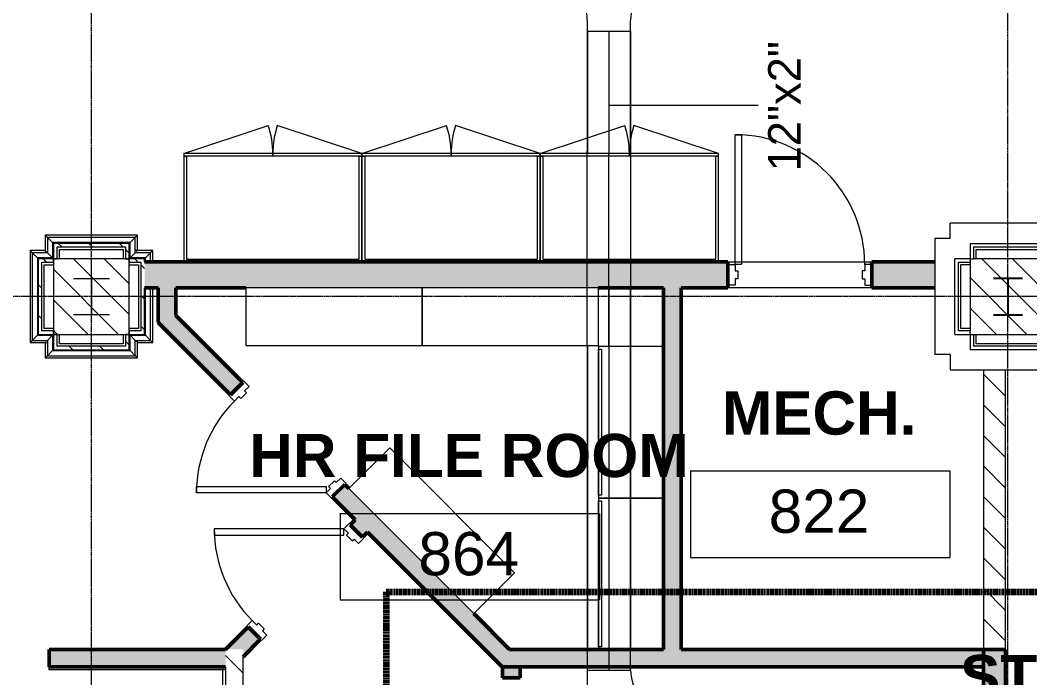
# Model space of a CAD drawing. Header units: inches. Extents: x -956 to 1409, y -1111 to 895.
# Drawn here: x -364.6 to -84.3, y -335 to -152.6 of the extents above; entities that cross this region are included whole.
import ezdxf

# ---------------------------------------------------------------- set-up
doc = ezdxf.new("R2010")
doc.units = ezdxf.units.IN
doc.header["$MEASUREMENT"] = 0
doc.linetypes.add('Double Dash 3_8_', pattern=[1, 0.375, -0.125, 0.125, -0.125, 0.125, -0.125])
doc.linetypes.add('Grid Line 1_4_', pattern=[0.4375, 0.25, -0.0625, 0.0625, -0.0625])
for name, color, linetype, lineweight in [('A-AREA-IDEN', 2, 'Continuous', 9), ('A-DETL', 90, 'Continuous', 13), ('A-DETL-THIN', 151, 'Continuous', 13), ('A-DOOR', 31, 'Continuous', 13), ('A-DOOR-FRAM', 31, 'Continuous', 20), ('A-GENM', 13, 'Continuous', 9), ('A-WALL', 113, 'Continuous', 13), ('A-WALL-PATT', 111, 'Continuous', 13), ('E-CABL-TRAY', 211, 'Continuous', 9), ('E-CABL-TRAY-CNTR', 211, 'Continuous', 9), ('E-CABL-TRAY-IDEN', 211, 'Continuous', 9), ('I-FURN', 30, 'Continuous', 9), ('I-WALL', 2, 'Continuous', 13), ('Q-CASE', 31, 'Continuous', 9), ('S-COLS', 52, 'Continuous', 13), ('S-COLS-SYMB', 171, 'Continuous', 20), ('S-GRID', 1, 'Continuous', 9)]:
    doc.layers.add(name, color=color, linetype=linetype, lineweight=lineweight)
doc.styles.add('Arial_1', font='arial.ttf', dxfattribs={"height": 9})
doc.styles.add('Arial_3', font='arial.ttf', dxfattribs={"height": 12})
doc.styles.add('Arial_B', font='arialbd.ttf', dxfattribs={"height": 12})
pattern_1 = [(135, (0, 0), (-4.24264, -4.24264), [])]

# ---------------------------------------------------------------- blocks, each defined once
blk = doc.blocks.new('Decorative-Column - 8th - Standard-V6-8TH FLOOR TELECOM UNDERFLOOR ROUTING PLAN')
at = {"layer": 'A-GENM'}
h = blk.add_hatch(dxfattribs=at)
h.set_pattern_fill('FP_15', color=53, style=0, pattern_type=2)
h.set_pattern_definition([(135, (90.32, 229.744), (-4.24264, -4.24264), [])])
h.paths.add_polyline_path([(3.74, -10), (10.5, -10), (10.5, 11), (-10.5, 11), (-10.5, -10), (-7.31, -10)], flags=0)
at = {"layer": 'A-GENM', "color": 53}
for p, q in [((-16.07, 16.57), (-16.07, 20.82)), ((16.07, 20.82), (-16.07, 20.82)), ((16.07, 16.57), (16.07, 20.82)), ((-20.32, 16.57), (-20.32, -15.57)), ((-16.07, 16.57), (-20.32, 16.57)), ((-10.5, 15.25), (-10.5, 11)), ((-10.5, 15.25), (10.5, 15.25)), ((-9.5, 14.25), (9.5, 14.25)), ((-9.5, 11), (-9.5, 14.25)), ((9.5, 14.25), (9.5, 11)), ((10.5, 11), (10.5, 15.25)), ((16.07, 16.57), (20.32, 16.57)), ((20.32, -15.57), (20.32, 16.57)), ((-8.84, 11), (-8.84, 13.59)), ((-8.84, 13.59), (8.84, 13.59)), ((8.84, 13.59), (8.84, 11)), ((-14.75, -10), (-14.75, 11)), ((-10.5, 11), (-14.75, 11)), ((-13.75, 10), (-10.5, 10)), ((-13.75, -9), (-13.75, 10)), ((-13.09, -8.34), (-13.09, 9.34)), ((-13.09, 9.34), (-10.5, 9.34)), ((-10.5, 11), (-10.5, 10)), ((-10.5, 11), (-9.5, 11)), ((10.5, 11), (9.5, 11)), ((10.5, 11), (10.5, 10)), ((14.75, 11), (10.5, 11)), ((10.5, 10), (13.75, 10)), ((13.75, 10), (13.75, -9)), ((14.75, 11), (14.75, -10)), ((13.09, 1.79), (13.09, -8.34)), ((-10.5, -8.34), (-13.09, -8.34)), ((13.09, -8.34), (10.5, -8.34)), ((-14.75, -10), (-10.5, -10)), ((-10.5, -9), (-13.75, -9)), ((-10.5, -10), (-10.5, -9)), ((-10.5, -10), (-10.5, -14.25)), ((-10.5, -10), (-9.5, -10)), ((-9.5, -13.25), (-9.5, -10)), ((-8.84, -12.59), (-8.84, -10)), ((8.84, -10), (8.84, -12.59)), ((10.5, -10), (9.5, -10)), ((9.5, -10), (9.5, -13.25)), ((10.5, -10), (10.5, -9)), ((13.75, -9), (10.5, -9)), ((10.5, -10), (14.75, -10)), ((10.5, -14.25), (10.5, -10)), ((9.5, -13.25), (-9.5, -13.25)), ((8.84, -12.59), (-8.84, -12.59)), ((-16.07, -15.57), (-20.32, -15.57)), ((-16.07, -15.57), (-16.07, -19.82)), ((10.5, -14.25), (-10.5, -14.25)), ((16.07, -15.57), (20.32, -15.57)), ((16.07, -15.57), (16.07, -19.82)), ((-16.07, -19.82), (16.07, -19.82))]:
    blk.add_line(p, q, dxfattribs=at)
at = {"layer": 'S-COLS', "color": 133, "lineweight": 20}
for p, q in [((-10.5, 10), (-10.5, -9)), ((9.5, 11), (-9.5, 11)), ((10.5, -9), (10.5, 10)), ((-9.5, -10), (9.5, -10))]:
    blk.add_line(p, q, dxfattribs=at)
blk = doc.blocks.new('W-Wide Flange-Column - W10X49-1345407-8TH FLOOR TELECOM UNDERFLOOR ROUTING PLAN')
at = {"layer": 'S-COLS-SYMB', "color": 133}
for p, q in [((-5, 4.99), (5, 4.99)), ((0, 4.99), (0, -4.99)), ((-5, -4.99), (5, -4.99))]:
    blk.add_line(p, q, dxfattribs=at)
blk = doc.blocks.new('Generic Model Wood Closet - 8th Floor - 2_-6__ x 4_-1 1_2__-V99-8TH FLOOR TELECOM UNDERFLOOR ROUTING PLAN')
at = {"layer": 'Q-CASE', "color": 53}
for p, q in [((-24.75, 15), (-1.25, 22.76)), ((24.75, 15), (1.25, 22.76)), ((24.75, 15), (-24.75, 15)), ((-24.75, 15), (-24.75, -15)), ((24, 14.25), (-24, 14.25)), ((-24, 14.25), (-24, -14.25)), ((24, 14.25), (-24, 14.25)), ((-24, 14.25), (-24, -14.25)), ((24, -14.25), (24, 14.25)), ((24, -14.25), (24, 14.25)), ((24.75, -15), (24.75, 15)), ((-24.75, -15), (24.75, -15)), ((-24, -14.25), (24, -14.25)), ((-24, -14.25), (24, -14.25))]:
    blk.add_line(p, q, dxfattribs=at)
at = {"layer": 'Q-CASE', "color": 133, "lineweight": 20}
for p, q in [((0, 15), (-24.75, 15)), ((-24.75, 15), (-24.75, 14.25)), ((-24.75, 14.25), (-24, 14.25)), ((-24.75, 14.25), (-24.75, -15)), ((-24, 14.25), (-24.75, 14.25)), ((24.75, 15), (0, 15)), ((0, 15), (0, 14.25)), ((0, 14.25), (0, 15)), ((24, 14.25), (24.75, 14.25)), ((24.75, 14.25), (24, 14.25)), ((24.75, 14.25), (24.75, 15)), ((24.75, -15), (24.75, 14.25))]:
    blk.add_line(p, q, dxfattribs=at)
at = {"layer": 'Q-CASE', "color": 53}
for centre, start, end in [((-24.75, 15), 360, 18.2748), ((24.75, 15), 161.7252, 180)]:
    blk.add_arc(centre, 24.75, start, end, dxfattribs=at)
blk = doc.blocks.new('Shelving - 49_ x 16_ x 96_-2607607-8TH FLOOR TELECOM UNDERFLOOR ROUTING PLAN')
at = {"layer": 'I-FURN', "color": 53}
for p, q in [((24.5, -4), (-24.5, -4)), ((-24.5, -4), (-24.5, -20)), ((24.5, -20), (24.5, -4)), ((-24.5, -20), (24.5, -20))]:
    blk.add_line(p, q, dxfattribs=at)
blk = doc.blocks.new('Cabinet File - Lateral 4 Drawer - 42_ x 18_ x 60_-2387364-8TH FLOOR TELECOM UNDERFLOOR ROUTING PLAN')
at = {"layer": 'I-FURN', "color": 53}
for p, q in [((-28.09, -27.78), (-28.09, -45.78)), ((-28.09, -45.78), (13.91, -45.78)), ((-27.34, -45.03), (13.16, -45.03)), ((-27.34, -45.78), (-27.34, -45.03)), ((13.16, -45.78), (-27.34, -45.78)), ((13.16, -45.03), (13.16, -45.78))]:
    blk.add_line(p, q, dxfattribs=at)
blk = doc.blocks.new('Cabinet File - Lateral 4 Drawer - 42_ x 18_ x 60_-V117-8TH FLOOR TELECOM UNDERFLOOR ROUTING PLAN')
at = {"layer": 'I-FURN', "color": 53}
for p, q in [((-28.09, -27.78), (-28.09, -45.78)), ((13.91, -45.78), (13.91, -27.78)), ((-28.09, -45.78), (13.91, -45.78)), ((-27.34, -45.03), (13.16, -45.03)), ((-27.34, -45.78), (-27.34, -45.03)), ((13.16, -45.78), (-27.34, -45.78)), ((13.16, -45.03), (13.16, -45.78))]:
    blk.add_line(p, q, dxfattribs=at)
blk = doc.blocks.new('Single-HM Frame - Egress - Elec-5652693-8TH FLOOR TELECOM UNDERFLOOR ROUTING PLAN')
at = {"layer": 'A-DOOR', "color": 253}
for p, q in [((-16.76, -1.64), (-18, -2.88)), ((8.7, -27.09), (-16.76, -1.64)), ((-18, -2.88), (7.46, -28.33)), ((7.46, -28.33), (8.7, -27.09))]:
    blk.add_line(p, q, dxfattribs=at)
blk.add_arc((-18, -2.88), 36, 315.01, 0, dxfattribs=at)
at = {"layer": 'A-DOOR-FRAM', "color": 133}
for p, q in [((-18, 2.87), (-20, 2.87)), ((-18, 1.12), (-18, 2.87)), ((18, 2.87), (20, 2.87)), ((18, 1.12), (18, 2.87)), ((-17.25, 1.12), (-18, 1.12)), ((-17.25, -1.12), (-17.25, 1.12)), ((17.25, 1.12), (18, 1.12)), ((17.25, -1.12), (17.25, 1.12)), ((-18, -1.12), (-17.25, -1.12)), ((-18, -2.88), (-18, -1.12)), ((18, -1.12), (17.25, -1.12)), ((18, -2.88), (18, -1.12)), ((-20, -2.88), (-18, -2.88)), ((20, -2.88), (18, -2.88))]:
    blk.add_line(p, q, dxfattribs=at)
blk = doc.blocks.new('Single-HM Frame - Storage 36_ - 8_ H-5348646-8TH FLOOR TELECOM UNDERFLOOR ROUTING PLAN')
at = {"layer": 'A-DOOR', "color": 253}
for p, q in [((-18, 2.87), (7.46, 28.33)), ((7.46, 28.33), (8.7, 27.09)), ((8.7, 27.09), (-16.76, 1.64)), ((-16.76, 1.64), (-18, 2.87))]:
    blk.add_line(p, q, dxfattribs=at)
blk.add_arc((-18, 2.87), 36, 360, 44.99, dxfattribs=at)
at = {"layer": 'A-DOOR-FRAM', "color": 133}
for p, q in [((-20, 2.87), (-18, 2.87)), ((-18, 2.87), (-18, 1.12)), ((18, 2.87), (18, 1.12)), ((20, 2.87), (18, 2.87)), ((-18, 1.12), (-17.25, 1.12)), ((-17.25, 1.12), (-17.25, -1.12)), ((17.25, 1.12), (17.25, -1.12)), ((18, 1.12), (17.25, 1.12)), ((-18, -1.12), (-18, -2.87)), ((-17.25, -1.12), (-18, -1.12)), ((17.25, -1.12), (18, -1.12)), ((18, -1.12), (18, -2.87)), ((-18, -2.87), (-20, -2.87)), ((18, -2.87), (20, -2.87))]:
    blk.add_line(p, q, dxfattribs=at)
blk = doc.blocks.new('Single-HM Frame - Storage 36_ - 8_ H wd-5652695-8TH FLOOR TELECOM UNDERFLOOR ROUTING PLAN')
at = {"layer": 'A-DOOR', "color": 253}
for p, q in [((-18, 2.87), (-17.99, 38.87)), ((-17.99, 38.87), (-16.24, 38.87)), ((-16.24, 38.87), (-16.25, 2.87)), ((-16.25, 2.87), (-18, 2.87))]:
    blk.add_line(p, q, dxfattribs=at)
blk.add_arc((-18, 2.87), 36, 360, 89.99, dxfattribs=at)
at = {"layer": 'A-DOOR-FRAM', "color": 133}
for p, q in [((-20, 2.87), (-18, 2.87)), ((-18, 2.87), (-18, 1.12)), ((18, 2.87), (18, 1.12)), ((20, 2.87), (18, 2.87)), ((-18, 1.12), (-17.25, 1.12)), ((-17.25, 1.12), (-17.25, -1.12)), ((17.25, 1.12), (17.25, -1.12)), ((18, 1.12), (17.25, 1.12)), ((-18, -1.12), (-18, -2.87)), ((-17.25, -1.12), (-18, -1.12)), ((17.25, -1.12), (18, -1.12)), ((18, -1.12), (18, -2.87)), ((-18, -2.87), (-20, -2.87)), ((18, -2.87), (20, -2.87))]:
    blk.add_line(p, q, dxfattribs=at)
blk = doc.blocks.new('18433_1 - AEO NY - CENTRAL_rvt-1-8TH FLOOR TELECOM UNDERFLOOR ROUTING PLAN')
at = {"layer": 'A-WALL-PATT', "lineweight": 9}
h = blk.add_hatch(dxfattribs=at)
h.set_pattern_fill('FP_1', color=53, style=0, pattern_type=2)
h.set_pattern_definition(pattern_1)
h.paths.add_polyline_path([(-334.32, -239.74), (-330.07, -239.74), (-330.07, -218.74), (-334.32, -218.74), (-334.32, -219.74), (-331.07, -219.74), (-331.07, -238.74), (-334.32, -238.74)], flags=0)
at = {"layer": 'A-WALL-PATT'}
h = blk.add_hatch(color=253, dxfattribs=at)
h.paths.add_polyline_path([(-110.64, -226.83), (-110.64, -219.58), (-128.1, -219.58), (-128.1, -226.83)], flags=0)
h.paths.add_polyline_path([(-181.1, -226.83), (-168.1, -226.83), (-168.1, -219.58), (-330.07, -219.58), (-330.07, -226.83), (-185.98, -226.83)], flags=0)
for points in [[(-321.38, -241.35), (-321.38, -226.83), (-326.26, -226.83), (-326.26, -236.48)], [(-181.1, -327.15), (-181.1, -226.83), (-185.98, -226.83), (-185.98, -327.15)], [(-230.72, -332.02), (-223.82, -332.02), (-268.28, -287.56), (-271.73, -291.01), (-245.55, -317.19)], [(-307.56, -332.02), (-307.54, -332.02), (-307.56, -327.15), (-356.54, -327.15), (-356.54, -332.02), (-318.61, -332.02)], [(-97.1, -332.02), (-97.1, -327.15), (-228.7, -327.15), (-223.82, -332.02), (-130.77, -332.02)], [(-90.98, -444.95), (-90.98, -327.15), (-97.1, -327.15), (-97.1, -444.95)]]:
    blk.add_hatch(color=253, dxfattribs=at).paths.add_polyline_path(points, flags=0)
h = blk.add_hatch(color=253, dxfattribs=at)
h.paths.add_polyline_path([(-271.73, -291.01), (-268.28, -287.56), (-274.48, -281.36), (-277.93, -284.81), (-273.3, -289.44)], flags=0)
h.paths.add_polyline_path([(-306.21, -256.52), (-302.77, -253.08), (-321.38, -234.46), (-321.38, -241.35), (-306.49, -256.24)], flags=0)
at = {"layer": 'A-WALL-PATT', "lineweight": 9}
h = blk.add_hatch(dxfattribs=at)
h.set_pattern_fill('FP_1', color=53, style=0, pattern_type=2)
h.set_pattern_definition(pattern_1)
h.paths.add_polyline_path([(-97.1, -327.15), (-90.98, -327.15), (-90.98, -249.56), (-97.1, -249.56), (-97.1, -256.24)], flags=0)
at = {"layer": 'A-WALL-PATT'}
h = blk.add_hatch(color=253, dxfattribs=at)
h.paths.add_polyline_path([(-302.66, -329.16), (-297.82, -324.32), (-301.26, -320.87), (-307.54, -327.15), (-302.66, -327.15)], flags=0)
h.paths.add_polyline_path([(-269.53, -296.03), (-268.12, -294.62), (-271.57, -291.17), (-272.98, -292.59)], flags=0)
at = {"layer": 'A-WALL-PATT', "lineweight": 9}
h = blk.add_hatch(dxfattribs=at)
h.set_pattern_fill('FP_1', color=53, style=0, pattern_type=2)
h.set_pattern_definition(pattern_1)
h.paths.add_polyline_path([(-302.66, -505.18), (-302.66, -327.15), (-307.54, -327.15), (-307.54, -505.18)], flags=0)
at = {"layer": 'A-WALL-PATT'}
h = blk.add_hatch(color=253, dxfattribs=at)
h.paths.add_polyline_path([(-230.66, -438.82), (-225.79, -438.82), (-225.79, -375.02), (-230.66, -375.02)], flags=0)
h.paths.add_polyline_path([(-225.79, -335.02), (-225.79, -332.02), (-230.66, -332.02), (-230.66, -335.02)], flags=0)
at = {"layer": 'S-COLS', "lineweight": 9}
h = blk.add_hatch(dxfattribs=at)
h.set_pattern_fill('FP_1', color=53, style=0, pattern_type=2)
h.set_pattern_definition(pattern_1)
h.paths.add_polyline_path([(-335.32, -218.74), (-334.32, -218.74), (-334.32, -214.49), (-355.32, -214.49), (-355.32, -218.74), (-354.32, -218.74), (-354.32, -215.49), (-335.32, -215.49)], flags=0)
h = blk.add_hatch(dxfattribs=at)
h.set_pattern_fill('FP_1', color=53, style=0, pattern_type=2)
h.set_pattern_definition(pattern_1)
h.paths.add_polyline_path([(-355.32, -239.74), (-355.32, -238.74), (-358.57, -238.74), (-358.57, -219.74), (-355.32, -219.74), (-355.32, -218.74), (-359.57, -218.74), (-359.57, -239.74)], flags=0)
h = blk.add_hatch(dxfattribs=at)
h.set_pattern_fill('FP_1', color=53, style=0, pattern_type=2)
h.set_pattern_definition(pattern_1)
h.paths.add_polyline_path([(-334.32, -239.74), (-334.32, -218.74), (-355.32, -218.74), (-355.32, -239.74), (-340.71, -239.74)], flags=0)
h = blk.add_hatch(dxfattribs=at)
h.set_pattern_fill('FP_1', color=53, style=0, pattern_type=2)
h.set_pattern_definition(pattern_1)
h.paths.add_polyline_path([(-351.76, -243.99), (-334.32, -243.99), (-334.32, -239.74), (-335.32, -239.74), (-335.32, -242.99), (-354.32, -242.99), (-354.32, -239.74), (-355.32, -239.74), (-355.32, -243.99)], flags=0)
at = {"layer": 'A-WALL', "color": 133, "lineweight": 20}
for p, q in [((-330.07, -218.74), (-334.32, -218.74)), ((-334.32, -218.74), (-334.32, -219.74)), ((-334.32, -219.74), (-331.07, -219.74)), ((-331.07, -219.74), (-331.07, -238.74)), ((-330.07, -219.58), (-330.07, -218.74)), ((-330.07, -239.74), (-330.07, -226.83)), ((-334.32, -238.74), (-334.32, -239.74)), ((-331.07, -238.74), (-334.32, -238.74)), ((-334.32, -239.74), (-330.07, -239.74))]:
    blk.add_line(p, q, dxfattribs=at)
at = {"layer": 'A-WALL-PATT', "lineweight": 9}
for p, q in [((-356.54, -332.77), (-356.54, -332.02)), ((-307.54, -332.77), (-356.54, -332.77)), ((-308.29, -430.37), (-308.29, -332.02))]:
    blk.add_line(p, q, dxfattribs=at)
at = {"layer": 'I-WALL', "color": 213, "lineweight": 50}
for p, q in [((-168.1, -219.58), (-330.07, -219.58)), ((-168.1, -226.83), (-168.1, -219.58)), ((-110.64, -219.58), (-128.1, -219.58)), ((-128.1, -219.58), (-128.1, -226.83)), ((-330.07, -226.83), (-326.26, -226.83)), ((-326.26, -226.83), (-326.26, -236.48)), ((-321.38, -226.83), (-301.98, -226.83)), ((-321.38, -234.46), (-321.38, -226.83)), ((-203.98, -226.83), (-185.98, -226.83)), ((-185.98, -226.83), (-185.98, -327.15)), ((-181.1, -226.83), (-168.1, -226.83)), ((-181.1, -327.15), (-181.1, -226.83)), ((-128.1, -226.83), (-110.64, -226.83)), ((-302.77, -253.08), (-321.38, -234.46)), ((-326.26, -236.48), (-321.38, -241.35)), ((-321.38, -241.35), (-306.21, -256.52)), ((-306.21, -256.52), (-302.77, -253.08)), ((-274.48, -281.36), (-277.93, -284.81)), ((-273.3, -282.54), (-274.48, -281.36)), ((-277.93, -284.81), (-271.73, -291.01)), ((-271.57, -291.17), (-272.98, -292.59)), ((-271.73, -291.01), (-271.57, -291.17)), ((-272.98, -292.59), (-269.53, -296.03)), ((-269.53, -296.03), (-268.12, -294.62)), ((-268.12, -294.62), (-230.72, -332.02)), ((-228.7, -327.15), (-238.65, -317.19)), ((-301.26, -320.87), (-307.54, -327.15)), ((-297.82, -324.32), (-301.26, -320.87)), ((-302.66, -329.16), (-297.82, -324.32)), ((-307.54, -327.15), (-356.54, -327.15)), ((-356.54, -327.15), (-356.54, -332.02)), ((-185.98, -327.15), (-228.7, -327.15)), ((-97.1, -327.15), (-181.1, -327.15)), ((-97.1, -327.15), (-97.1, -438.82)), ((-90.98, -327.15), (-97.1, -327.15)), ((-97.1, -332.02), (-97.1, -327.15)), ((-90.98, -444.95), (-90.98, -327.15)), ((-356.54, -332.02), (-307.54, -332.02)), ((-230.72, -332.02), (-223.82, -332.02)), ((-230.66, -332.02), (-230.66, -335.02)), ((-225.79, -332.02), (-230.66, -332.02)), ((-225.79, -335.02), (-225.79, -332.02)), ((-223.82, -332.02), (-97.1, -332.02)), ((-230.66, -335.02), (-225.79, -335.02))]:
    blk.add_line(p, q, dxfattribs=at)
at = {"layer": 'I-WALL', "color": 253}
for p, q in [((-168.1, -219.58), (-128.1, -219.58)), ((-128.1, -226.83), (-168.1, -226.83))]:
    blk.add_line(p, q, dxfattribs=at)
at = {"layer": 'I-WALL', "color": 133, "lineweight": 20}
for p, q in [((-97.1, -249.56), (-97.1, -327.15)), ((-90.98, -327.15), (-90.98, -249.56)), ((-97.1, -327.15), (-90.98, -327.15)), ((-302.66, -385.38), (-302.66, -329.16)), ((-307.54, -332.02), (-307.54, -505.18))]:
    blk.add_line(p, q, dxfattribs=at)
at = {"layer": 'S-COLS', "color": 53, "lineweight": 9}
for p, q in [((-357.61, -212.21), (-357.61, -217.08)), ((-332.03, -212.21), (-357.61, -212.21)), ((-355.57, -214.24), (-356.98, -212.83)), ((-356.98, -212.83), (-356.98, -217.08)), ((-332.66, -212.83), (-356.98, -212.83)), ((-334.07, -214.24), (-332.66, -212.83)), ((-332.66, -217.08), (-332.66, -212.83)), ((-332.03, -216.46), (-332.03, -212.21)), ((-355.57, -214.24), (-355.57, -218.49)), ((-334.07, -214.24), (-355.57, -214.24)), ((-334.07, -218.49), (-334.07, -214.24)), ((-361.86, -216.46), (-361.86, -242.03)), ((-357.61, -216.46), (-361.86, -216.46)), ((-359.82, -218.49), (-361.23, -217.08)), ((-361.23, -217.08), (-361.23, -241.41)), ((-356.98, -217.08), (-361.23, -217.08)), ((-359.82, -218.49), (-359.82, -239.99)), ((-355.57, -218.49), (-359.82, -218.49)), ((-355.57, -218.49), (-356.98, -217.08)), ((-353.66, -218.74), (-353.66, -216.16)), ((-353.66, -216.16), (-335.98, -216.16)), ((-335.98, -216.16), (-335.98, -218.74)), ((-334.07, -218.49), (-332.66, -217.08)), ((-329.82, -218.49), (-334.07, -218.49)), ((-327.78, -216.46), (-332.66, -216.46)), ((-328.41, -217.08), (-332.66, -217.08)), ((-329.82, -218.49), (-328.41, -217.08)), ((-329.82, -219.58), (-329.82, -218.49)), ((-328.41, -219.58), (-328.41, -217.08)), ((-327.78, -219.58), (-327.78, -216.46)), ((-357.91, -238.08), (-357.91, -220.41)), ((-357.91, -220.41), (-355.32, -220.41)), ((-334.32, -220.41), (-331.73, -220.41)), ((-331.73, -220.41), (-331.73, -238.08)), ((-329.82, -239.99), (-329.82, -226.83)), ((-328.41, -241.41), (-328.41, -226.83)), ((-327.78, -242.03), (-327.78, -226.83)), ((-355.32, -238.08), (-357.91, -238.08)), ((-331.73, -238.08), (-334.32, -238.08)), ((-359.82, -239.99), (-361.23, -241.41)), ((-359.82, -239.99), (-355.57, -239.99)), ((-355.57, -239.99), (-356.98, -241.41)), ((-355.57, -239.99), (-355.57, -244.24)), ((-353.66, -242.33), (-353.66, -239.74)), ((-335.98, -239.74), (-335.98, -242.33)), ((-334.07, -239.99), (-329.82, -239.99)), ((-334.07, -239.99), (-332.66, -241.41)), ((-334.07, -244.24), (-334.07, -239.99)), ((-329.82, -239.99), (-328.41, -241.41)), ((-361.86, -242.03), (-356.98, -242.03)), ((-361.23, -241.41), (-356.98, -241.41)), ((-357.61, -242.03), (-357.61, -246.28)), ((-356.98, -241.41), (-356.98, -245.66)), ((-335.98, -242.33), (-353.66, -242.33)), ((-332.66, -241.41), (-328.41, -241.41)), ((-332.66, -245.66), (-332.66, -241.41)), ((-332.03, -246.28), (-332.03, -241.41)), ((-332.03, -242.03), (-327.78, -242.03)), ((-357.61, -246.28), (-332.03, -246.28)), ((-355.57, -244.24), (-356.98, -245.66)), ((-356.98, -245.66), (-332.66, -245.66)), ((-355.57, -244.24), (-334.07, -244.24)), ((-334.07, -244.24), (-332.66, -245.66))]:
    blk.add_line(p, q, dxfattribs=at)
at = {"layer": 'S-COLS', "color": 133, "lineweight": 20}
for p, q in [((-334.32, -214.49), (-355.32, -214.49)), ((-355.32, -214.49), (-355.32, -218.74)), ((-354.32, -218.74), (-354.32, -215.49)), ((-354.32, -215.49), (-335.32, -215.49)), ((-335.32, -215.49), (-335.32, -218.74)), ((-334.32, -218.74), (-334.32, -214.49)), ((-355.32, -218.74), (-359.57, -218.74)), ((-359.57, -218.74), (-359.57, -239.74)), ((-358.57, -238.74), (-358.57, -219.74)), ((-358.57, -219.74), (-355.32, -219.74)), ((-355.32, -219.74), (-355.32, -218.74)), ((-355.32, -218.74), (-354.32, -218.74)), ((-334.32, -218.74), (-355.32, -218.74)), ((-355.32, -218.74), (-355.32, -239.74)), ((-335.32, -218.74), (-334.32, -218.74)), ((-334.32, -239.74), (-334.32, -218.74)), ((-359.57, -239.74), (-355.32, -239.74)), ((-355.32, -238.74), (-358.57, -238.74)), ((-355.32, -239.74), (-355.32, -238.74)), ((-354.32, -239.74), (-355.32, -239.74)), ((-355.32, -239.74), (-355.32, -243.99)), ((-355.32, -239.74), (-334.32, -239.74)), ((-354.32, -242.99), (-354.32, -239.74)), ((-334.32, -239.74), (-335.32, -239.74)), ((-335.32, -239.74), (-335.32, -242.99)), ((-334.32, -243.99), (-334.32, -239.74)), ((-335.32, -242.99), (-354.32, -242.99)), ((-355.32, -243.99), (-334.32, -243.99))]:
    blk.add_line(p, q, dxfattribs=at)
at = {"layer": 'S-COLS', "color": 53, "lineweight": 9}
for points, knots in [([(-356.98, -212.83), (-357.04, -212.77), (-357.12, -212.69), (-357.22, -212.59), (-357.29, -212.53), (-357.33, -212.48), (-357.38, -212.44), (-357.42, -212.4), (-357.45, -212.36), (-357.49, -212.33), (-357.53, -212.29), (-357.56, -212.25), (-357.6, -212.22), (-357.61, -212.21), (-357.61, -212.21)], [0, 0, 0, 0, 0.0833333, 0.125, 0.1666667, 0.1875, 0.2083333, 0.25, 0.2708333, 0.2916667, 0.3333333, 0.375, 0.4166667, 0.5, 0.5, 0.5, 0.5]), ([(-332.66, -212.83), (-332.6, -212.78), (-332.52, -212.69), (-332.42, -212.59), (-332.35, -212.53), (-332.31, -212.48), (-332.26, -212.44), (-332.22, -212.4), (-332.19, -212.36), (-332.15, -212.33), (-332.11, -212.29), (-332.08, -212.25), (-332.04, -212.22), (-332.03, -212.21), (-332.03, -212.21)], [0, 0, 0, 0, 0.0833333, 0.125, 0.1666667, 0.1875, 0.2083333, 0.25, 0.2708333, 0.2916667, 0.3333333, 0.375, 0.4166667, 0.5, 0.5, 0.5, 0.5]), ([(-361.23, -217.08), (-361.29, -217.02), (-361.37, -216.94), (-361.47, -216.84), (-361.54, -216.78), (-361.58, -216.73), (-361.63, -216.69), (-361.67, -216.65), (-361.7, -216.61), (-361.74, -216.58), (-361.78, -216.54), (-361.81, -216.5), (-361.85, -216.47), (-361.86, -216.46), (-361.86, -216.46)], [0, 0, 0, 0, 0.0833333, 0.125, 0.1666667, 0.1875, 0.2083333, 0.25, 0.2708333, 0.2916667, 0.3333333, 0.375, 0.4166667, 0.5, 0.5, 0.5, 0.5]), ([(-357.6, -216.47), (-357.6, -216.46), (-357.61, -216.46), (-357.61, -216.46), (-357.61, -216.46), (-357.61, -216.46)], [0.44444444, 0.44444444, 0.44444444, 0.44444444, 0.47222222, 0.5, 0.50005629, 0.50005629, 0.50005629, 0.50005629]), ([(-357.17, -216.89), (-357.19, -216.88), (-357.21, -216.85), (-357.24, -216.83), (-357.25, -216.81)], [0.11111111, 0.11111111, 0.11111111, 0.11111111, 0.13888889, 0.16072826, 0.16072826, 0.16072826, 0.16072826]), ([(-332.34, -216.77), (-332.34, -216.76), (-332.33, -216.75), (-332.31, -216.74), (-332.3, -216.72), (-332.29, -216.72)], [0.19087005, 0.19087005, 0.19087005, 0.19087005, 0.19444444, 0.20833333, 0.22222222, 0.22222222, 0.22222222, 0.22222222]), ([(-332.04, -216.47), (-332.04, -216.46), (-332.03, -216.46), (-332.03, -216.46), (-332.03, -216.46), (-332.03, -216.46)], [0.44444444, 0.44444444, 0.44444444, 0.44444444, 0.47222222, 0.5, 0.50005629, 0.50005629, 0.50005629, 0.50005629]), ([(-328.41, -217.08), (-328.35, -217.03), (-328.27, -216.94), (-328.17, -216.84), (-328.1, -216.78), (-328.06, -216.73), (-328.01, -216.69), (-327.97, -216.65), (-327.94, -216.61), (-327.9, -216.58), (-327.86, -216.54), (-327.83, -216.5), (-327.79, -216.47), (-327.78, -216.46), (-327.78, -216.46)], [0, 0, 0, 0, 0.0833333, 0.125, 0.1666667, 0.1875, 0.2083333, 0.25, 0.2708333, 0.2916667, 0.3333333, 0.375, 0.4166667, 0.5, 0.5, 0.5, 0.5]), ([(-361.23, -241.41), (-361.29, -241.46), (-361.37, -241.54), (-361.47, -241.65), (-361.54, -241.71), (-361.58, -241.76), (-361.63, -241.8), (-361.67, -241.84), (-361.7, -241.88), (-361.74, -241.91), (-361.78, -241.95), (-361.81, -241.99), (-361.85, -242.02), (-361.86, -242.03), (-361.86, -242.03)], [0, 0, 0, 0, 0.0833333, 0.125, 0.1666667, 0.1875, 0.2083333, 0.25, 0.2708333, 0.2916667, 0.3333333, 0.375, 0.4166667, 0.5, 0.5, 0.5, 0.5]), ([(-357.6, -242.02), (-357.6, -242.02), (-357.61, -242.03), (-357.61, -242.03), (-357.61, -242.03), (-357.61, -242.03)], [0.44444444, 0.44444444, 0.44444444, 0.44444444, 0.47222222, 0.5, 0.50005629, 0.50005629, 0.50005629, 0.50005629]), ([(-357.17, -241.59), (-357.19, -241.61), (-357.21, -241.64), (-357.24, -241.66), (-357.25, -241.68)], [0.11111111, 0.11111111, 0.11111111, 0.11111111, 0.13888889, 0.16072826, 0.16072826, 0.16072826, 0.16072826]), ([(-332.47, -241.59), (-332.45, -241.61), (-332.43, -241.64), (-332.4, -241.66), (-332.39, -241.68)], [0.11111111, 0.11111111, 0.11111111, 0.11111111, 0.13888889, 0.16072826, 0.16072826, 0.16072826, 0.16072826]), ([(-332.04, -242.02), (-332.04, -242.02), (-332.03, -242.03), (-332.03, -242.03), (-332.03, -242.03), (-332.03, -242.03)], [0.44444444, 0.44444444, 0.44444444, 0.44444444, 0.47222222, 0.5, 0.50005629, 0.50005629, 0.50005629, 0.50005629]), ([(-328.41, -241.41), (-328.35, -241.46), (-328.27, -241.54), (-328.17, -241.65), (-328.1, -241.71), (-328.06, -241.76), (-328.01, -241.8), (-327.97, -241.84), (-327.94, -241.88), (-327.9, -241.91), (-327.86, -241.95), (-327.83, -241.99), (-327.79, -242.02), (-327.78, -242.03), (-327.78, -242.03)], [0, 0, 0, 0, 0.0833333, 0.125, 0.1666667, 0.1875, 0.2083333, 0.25, 0.2708333, 0.2916667, 0.3333333, 0.375, 0.4166667, 0.5, 0.5, 0.5, 0.5]), ([(-356.98, -245.66), (-357.04, -245.71), (-357.12, -245.79), (-357.22, -245.9), (-357.29, -245.96), (-357.33, -246.01), (-357.38, -246.05), (-357.42, -246.09), (-357.45, -246.13), (-357.49, -246.16), (-357.53, -246.2), (-357.56, -246.24), (-357.6, -246.27), (-357.61, -246.28), (-357.61, -246.28)], [0, 0, 0, 0, 0.0833333, 0.125, 0.1666667, 0.1875, 0.2083333, 0.25, 0.2708333, 0.2916667, 0.3333333, 0.375, 0.4166667, 0.5, 0.5, 0.5, 0.5]), ([(-332.66, -245.66), (-332.6, -245.71), (-332.52, -245.79), (-332.42, -245.9), (-332.35, -245.96), (-332.31, -246.01), (-332.26, -246.05), (-332.22, -246.09), (-332.19, -246.13), (-332.15, -246.16), (-332.11, -246.2), (-332.08, -246.24), (-332.04, -246.27), (-332.03, -246.28), (-332.03, -246.28)], [0, 0, 0, 0, 0.0833333, 0.125, 0.1666667, 0.1875, 0.2083333, 0.25, 0.2708333, 0.2916667, 0.3333333, 0.375, 0.4166667, 0.5, 0.5, 0.5, 0.5])]:
    blk.add_open_spline(points, degree=3, knots=knots, dxfattribs=at)
at = {"layer": 'S-GRID', "linetype": 'Grid Line 1_4_'}
for p, q in [((-344.82, -529.37), (-344.82, 870.85)), ((-90.32, -477.87), (-90.32, 870.85)), ((965.79, -229.24), (-931.82, -229.24))]:
    blk.add_line(p, q, dxfattribs=at)
at = {"color": 53, "lineweight": 9}
for name, p in [('Generic Model Wood Closet - 8th Floor - 2_-6__ x 4_-1 1_2__-V99-8TH FLOOR TELECOM UNDERFLOOR ROUTING PLAN', (-294.44, -204.58)), ('Generic Model Wood Closet - 8th Floor - 2_-6__ x 4_-1 1_2__-V99-8TH FLOOR TELECOM UNDERFLOOR ROUTING PLAN', (-244.94, -204.58)), ('Generic Model Wood Closet - 8th Floor - 2_-6__ x 4_-1 1_2__-V99-8TH FLOOR TELECOM UNDERFLOOR ROUTING PLAN', (-195.44, -204.58)), ('Single-HM Frame - Storage 36_ - 8_ H wd-5652695-8TH FLOOR TELECOM UNDERFLOOR ROUTING PLAN', (-148.1, -223.21)), ('Decorative-Column - 8th - Standard-V6-8TH FLOOR TELECOM UNDERFLOOR ROUTING PLAN', (-90.32, -229.74)), ('W-Wide Flange-Column - W10X49-1345407-8TH FLOOR TELECOM UNDERFLOOR ROUTING PLAN', (-344.82, -229.24)), ('Shelving - 49_ x 16_ x 96_-2607607-8TH FLOOR TELECOM UNDERFLOOR ROUTING PLAN', (-277.48, -222.83)), ('Shelving - 49_ x 16_ x 96_-2607607-8TH FLOOR TELECOM UNDERFLOOR ROUTING PLAN', (-228.48, -222.83))]:
    blk.add_blockref(name, p, dxfattribs=at)
for name, p, rotation in [('Cabinet File - Lateral 4 Drawer - 42_ x 18_ x 60_-V117-8TH FLOOR TELECOM UNDERFLOOR ROUTING PLAN', (-158.19, -271.23), 270.0000000000002), ('Single-HM Frame - Storage 36_ - 8_ H-5348646-8TH FLOOR TELECOM UNDERFLOOR ROUTING PLAN', (-290.35, -268.94), 134.9999999999999), ('Shelving - 49_ x 16_ x 96_-2607607-8TH FLOOR TELECOM UNDERFLOOR ROUTING PLAN', (-258.8, -302.7), 135.0000000000002), ('Single-HM Frame - Egress - Elec-5652693-8TH FLOOR TELECOM UNDERFLOOR ROUTING PLAN', (-285.4, -308.45), 225), ('Cabinet File - Lateral 4 Drawer - 42_ x 18_ x 60_-2387364-8TH FLOOR TELECOM UNDERFLOOR ROUTING PLAN', (-158.19, -313.23), 270.0000000000002)]:
    blk.add_blockref(name, p, dxfattribs=dict(at, rotation=rotation))
blk = doc.blocks.new('W-Wide Flange-Column - W10X49-835080-8TH FLOOR TELECOM UNDERFLOOR ROUTING PLAN')
at = {"layer": 'S-COLS-SYMB', "color": 63, "lineweight": 25}
for p, q in [((-4.01, 5.05), (4.01, 5.05)), ((0, 5.05), (0, -5.05)), ((-4.01, -5.05), (4.01, -5.05))]:
    blk.add_line(p, q, dxfattribs=at)
blk = doc.blocks.new('5649_structural model_2019_rvt-1-8TH FLOOR TELECOM UNDERFLOOR ROUTING PLAN')
at = {"color": 123, "lineweight": 13}
blk.add_blockref('W-Wide Flange-Column - W10X49-835080-8TH FLOOR TELECOM UNDERFLOOR ROUTING PLAN', (-90.32, -229.24), dxfattribs=at)
blk = doc.blocks.new('Channel Horizontal Tee - 12_ Radius-642550-8TH FLOOR TELECOM UNDERFLOOR ROUTING PLAN')
at = {"layer": 'E-CABL-TRAY'}
for p, q in [((21, 6), (-21, 6)), ((-21, 6), (-21, -6)), ((21, -6), (21, 6)), ((-21, -6), (-18, -6)), ((18, -6), (21, -6)), ((-6, -18), (-6, -21)), ((6, -21), (6, -18)), ((-6, -21), (6, -21))]:
    blk.add_line(p, q, dxfattribs=at)
for centre, start, end in [((-18, -18), 0, 90), ((18, -18), 90, 180)]:
    blk.add_arc(centre, 12, start, end, dxfattribs=at)
blk = doc.blocks.new('Channel Horizontal Tee - 12_ Radius-V133-8TH FLOOR TELECOM UNDERFLOOR ROUTING PLAN')
at = {"layer": 'E-CABL-TRAY'}
for p, q in [((18.72, 6), (-21, 6)), ((-21, 6), (-21, -6)), ((-21, -6), (-18, -6)), ((18, -6), (18.72, -6)), ((-6, -18), (-6, -21)), ((6, -21), (6, -18)), ((-6, -21), (6, -21))]:
    blk.add_line(p, q, dxfattribs=at)
for centre, start, end in [((-18, -18), 0, 90), ((18, -18), 90, 180)]:
    blk.add_arc(centre, 12, start, end, dxfattribs=at)
blk = doc.blocks.new('Room Tag - Room Tag-84095-8TH FLOOR TELECOM UNDERFLOOR ROUTING PLAN')
at = {"layer": 'A-AREA-IDEN'}
for p, q in [((-0.375, -0.0625), (-0.375, -0.3125)), ((-0.375, -0.0625), (0.375, -0.0625)), ((0.375, -0.0625), (0.375, -0.3125)), ((-0.375, -0.3125), (0.375, -0.3125))]:
    blk.add_line(p, q, dxfattribs=at)

msp = doc.modelspace()

# ---------------------------------------------------------------- block references
at = {"lineweight": 5}
msp.add_blockref('18433_1 - AEO NY - CENTRAL_rvt-1-8TH FLOOR TELECOM UNDERFLOOR ROUTING PLAN', (0, 0), dxfattribs=at)

# ---------------------------------------------------------------- next in the draw order: linework, layer by layer
at = {"layer": 'A-DETL', "linetype": 'Double Dash 3_8_', "lineweight": 140}
for q in [(-72.98, -311.15), (-262.98, -457.7)]:
    msp.add_line((-262.98, -311.15), q, dxfattribs=at)
at = {"layer": 'A-DETL-THIN', "lineweight": 9}
for p, q in [((-207.13, -242.83), (-207.13, -188.94)), ((-201.13, -242.83), (-201.13, -189.58)), ((-195.13, -189.58), (-195.13, -243.24)), ((-207.1, -332.9), (-207.1, -326.15)), ((-201.1, -332.9), (-201.1, -326.15)), ((-195.1, -332.9), (-195.1, -326.15)), ((-207.1, -332.9), (-195.1, -332.9))]:
    msp.add_line(p, q, dxfattribs=at)
at = {"layer": 'E-CABL-TRAY'}
for p, q in [((-207.13, -155.64), (-207.03, -155.64)), ((-207.13, -155.64), (-207.13, -189.58)), ((-207.03, -155.64), (-207.03, -189.58)), ((-195.23, -155.64), (-195.13, -155.64)), ((-195.23, -155.64), (-195.23, -189.58)), ((-195.13, -155.64), (-195.13, -189.58)), ((-195.23, -226.83), (-195.23, -327.15)), ((-195.13, -226.83), (-195.13, -327.15)), ((-207.13, -242.83), (-207.13, -327.15)), ((-207.03, -242.83), (-207.03, -327.15))]:
    msp.add_line(p, q, dxfattribs=at)
at = {"layer": 'E-CABL-TRAY-CNTR'}
for p, q in [((-201.13, -155.64), (-201.13, -189.58)), ((-201.13, -226.83), (-201.13, -327.15))]:
    msp.add_line(p, q, dxfattribs=at)
at = {"layer": 'E-CABL-TRAY-IDEN'}
msp.add_line((-201.13, -176.17), (-159.66, -176.17), dxfattribs=at)

# ---------------------------------------------------------------- next in the draw order: block references
at = {"lineweight": 5}
msp.add_blockref('5649_structural model_2019_rvt-1-8TH FLOOR TELECOM UNDERFLOOR ROUTING PLAN', (0, 0), dxfattribs=at)
at = {"layer": 'A-AREA-IDEN', "xscale": 95.99999999999994, "yscale": 95.99999999999994, "zscale": 95.99999999999994}
for p in [(-142.5, -271.62), (-239.75, -283.42)]:
    msp.add_blockref('Room Tag - Room Tag-84095-8TH FLOOR TELECOM UNDERFLOOR ROUTING PLAN', p, dxfattribs=at)
at = {"layer": 'E-CABL-TRAY'}
msp.add_blockref('Channel Horizontal Tee - 12_ Radius-642550-8TH FLOOR TELECOM UNDERFLOOR ROUTING PLAN', (-201.13, -134.64), dxfattribs=at)
at = {"layer": 'E-CABL-TRAY', "rotation": 90}
msp.add_blockref('Channel Horizontal Tee - 12_ Radius-V133-8TH FLOOR TELECOM UNDERFLOOR ROUTING PLAN', (-201.13, -350.74), dxfattribs=at)

# ---------------------------------------------------------------- next in the draw order: texts
at = {"layer": 'A-AREA-IDEN', "char_height": 12, "attachment_point": 1}
for s, insert, width, style in [('MECH.', (-169.74, -255.55), 65.751, 'Arial_B'), ('HR FILE ROOM', (-300.99, -267.34), 148.167, 'Arial_B'), ('822', (-156.78, -282.8), 33.633, 'Arial_3'), ('864', (-254.03, -294.59), 33.633, 'Arial_3'), ('STAIR C', (-103.61, -328.69), 79.992, 'Arial_B')]:
    msp.add_mtext(s, dxfattribs=dict(at, insert=insert, width=width, style=style))
at = {"layer": 'E-CABL-TRAY-IDEN', "insert": (-156.91, -194.54), "char_height": 9, "width": 44.238, "attachment_point": 1, "rotation": 90, "style": 'Arial_1'}
msp.add_mtext('12"x2"', dxfattribs=at)

doc.saveas('drawing.dxf')
